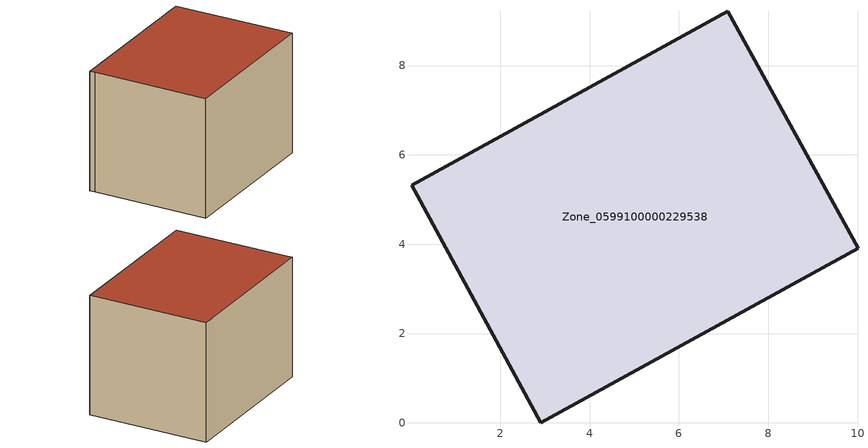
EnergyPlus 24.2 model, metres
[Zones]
Zone_0599100000229538
 floor ground (C_G): 0.14,5.09 0.01,5.32 7.1,9.22 10.01,3.91 2.91,0 z0
 wall outside (C_F): 10.01,3.91 7.1,9.22 0.01,5.32 0.14,5.09 2.91,0 10.01,3.91 z0:5.98
 roof outside (C_R): 0.01,5.32 0.14,5.09 2.91,0 10.01,3.91 7.1,9.22 z5.98
[BUILDING]
Pand.0599100000229538: North Axis=0; Terrain=City; Loads Convergence Tolerance Value=0.04; Temperature Convergence Tolerance Value=0.4; Solar Distribution=FullExterior; Maximum Number of Warmup Days=25; Minimum Number of Warmup Days=1
[Site:Location]
Rotterdam.The.Hague.AP_ZH_NLD Design_Conditions: Latitude=51.96; Longitude=4.45; Time Zone=1; Elevation=-4.5
[SITE:GROUNDTEMPERATURE:BUILDINGSURFACE]
18, 18, 18, 18, 18, 18, 18, 18, 18, 18, 18, 18
[MATERIAL] Thermal Absorptance=0.9; Solar Absorptance=0.7; Visible Absorptance=0.7
Name | Roughness | Thickness | Conductivity | Density | Specific Heat
G.TI.1946-1964 | MediumSmooth | 0.15 | 1 | 540 | 1210
F.TI.1946-1964 | Rough | 0.3 | 0.857143 | 1920 | 840
R.TI.1946-1964 | MediumRough | 0.2 | 0.277778 | 1500 | 1000
[CONSTRUCTION]
C_G: G.TI.1946-1964
C_F: F.TI.1946-1964
C_R: R.TI.1946-1964
[ZONE]
Zone_0599100000229538: Type=1; Multiplier=1; Ceiling Height=Autocalculate; Volume=Autocalculate; Floor Area=autocalculate; Part of Total Floor Area=Yes
[ZONEINFILTRATION:DESIGNFLOWRATE]
Infil_Zone_0599100000229538: Zone or ZoneList or Space or SpaceList=Zone_0599100000229538; Schedule=AlwaysOn; Design Flow Rate Calculation Method=Flow/Area; Flow Rate per Floor Area=0.003; Constant Term Coefficient=1; Temperature Term Coefficient=0; Velocity Term Coefficient=0; Velocity Squared Term Coefficient=0
[HVACTEMPLATE:ZONE:IDEALLOADSAIRSYSTEM]
Zone_0599100000229538: Maximum Heating Supply Air Temperature=50; Minimum Cooling Supply Air Temperature=13; Maximum Heating Supply Air Humidity Ratio=0.0156; Minimum Cooling Supply Air Humidity Ratio=0.0077; Heating Limit=NoLimit; Cooling Limit=NoLimit; Dehumidification Control Type=ConstantSensibleHeatRatio; Cooling Sensible Heat Ratio=0.7; Dehumidification Setpoint=60; Humidification Control Type=None; Humidification Setpoint=30; Outdoor Air Method=None; Outdoor Air Flow Rate per Person=0.00944; Outdoor Air Flow Rate per Zone Floor Area=0; Outdoor Air Flow Rate per Zone=0; Demand Controlled Ventilation Type=None; Outdoor Air Economizer Type=NoEconomizer; Heat Recovery Type=None; Sensible Heat Recovery Effectiveness=0.7; Latent Heat Recovery Effectiveness=0.65
[ZONECONTROL:THERMOSTAT]
ThermostatControl_Zone_0599100000229538: Zone or ZoneList=Zone_0599100000229538; Control Type Schedule=DualSetpointControlType; Control 1=Thermostat_Zone_0599100000229538; Temperature Difference Between Cutout And Setpoint=0
[THERMOSTATSETPOINT:DUALSETPOINT]
Thermostat_Zone_0599100000229538: Heating Setpoint Temperature Schedule=HeatingSetpoint_Zone_0599100000229538; Cooling Setpoint Temperature Schedule=CoolingSetpoint_Zone_0599100000229538
[SCHEDULE:COMPACT]
HeatingSetpoint_Zone_0599100000229538: Through: 12/31, For: AllDays, Until: 24:00, 21
CoolingSetpoint_Zone_0599100000229538: Through: 12/31, For: AllDays, Until: 24:00, 24
DualSetpointControlType: Through: 12/31, For: AllDays, Until: 24:00, 4
AlwaysOn: Through: 12/31, For: AllDays, Until: 24:00, 1
